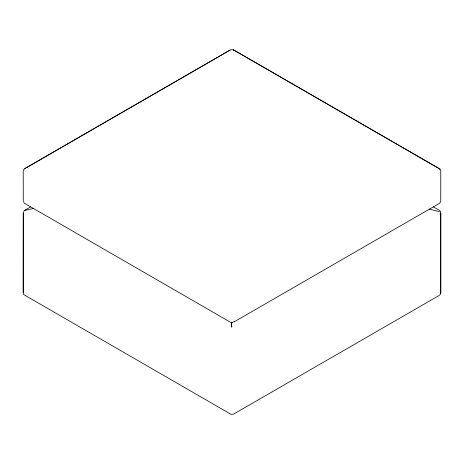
<?xml version="1.0" encoding="UTF-8"?>
<svg xmlns="http://www.w3.org/2000/svg" width="464" height="464" viewBox="0 0 464 464"><rect width="100%" height="100%" fill="white"/><g stroke="black" fill="none" stroke-linecap="round" stroke-linejoin="round"><path stroke-width="0.7" d="M23.275 212.964L23.217 293.37L23.821 294.652L230.962 414.294L233.38 414.207L234.152 413.789L438.909 295.597L440.342 294.42L440.783 292.772M440.8 213.249L440.765 293.381L440.725 212.036L439.686 210.517L433.417 206.898M23.27 212.065L23.235 292.627M440.005 213.608L440.33 212.999M23.67 211.23L24.006 211.016M24.551 168.763L230.051 50.071L232.006 49.619L234.152 50.211M230.103 50.089L24.377 168.838L23.426 170.102L23.212 171.257L23.27 201.66M24.273 210.552L30.554 206.927M233.995 321.952L439.489 203.342L440.754 201.637L440.783 170.63L439.884 169.012L438.932 168.415M233.531 321.894L234.233 321.494M24.708 210.459L33.286 208.498M439.286 211.613L429.409 209.107M24.273 203.18L230.19 322.074M23.67 202.495L24.012 202.716M231.397 322.306L231.785 327.155L231.542 322.138M232.516 322.486L230.915 322.341L232.516 322.486M439.884 169.012L233.38 49.793L439.884 169.012"/></g></svg>
